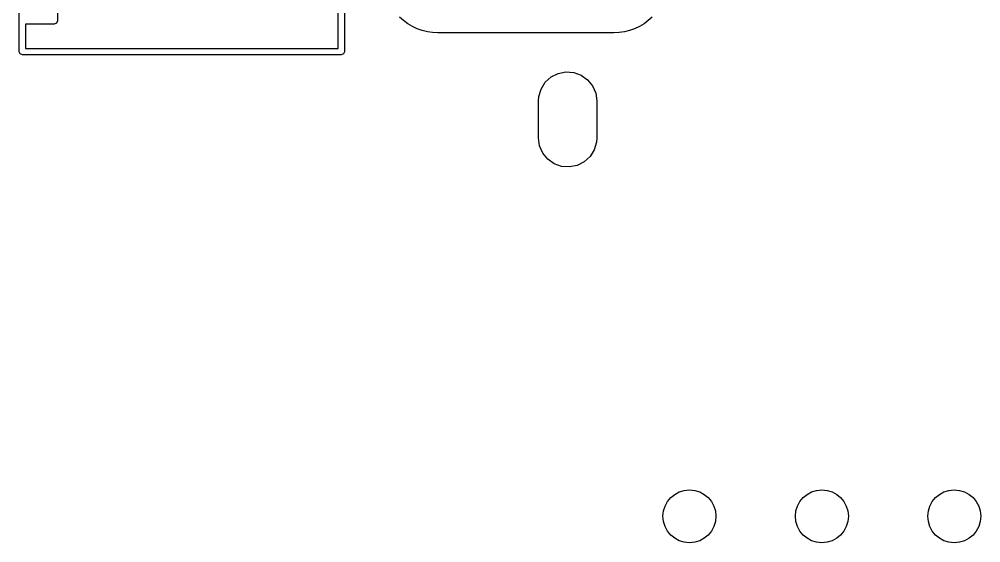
# Model space of a CAD drawing. Extents: x 84 to 124, y -233 to -38.
# Drawn here: x 88.98 to 107.14, y -135.76 to -125.87 of the extents above; entities that cross this region are included whole.
import ezdxf

# ---------------------------------------------------------------- set-up
doc = ezdxf.new("R2010")
doc.units = 0
doc.layers.add('BLACK', color=7, linetype='CONTINUOUS')

msp = doc.modelspace()

# ---------------------------------------------------------------- linework, layer by layer
at = {"layer": 'BLACK', "linetype": 'CONTINUOUS'}
for p, q in [((88.985, -126.485), (88.985, -111.025)), ((95.125, -111.025), (95.125, -126.485)), ((89.705, -124.305), (89.705, -125.905)), ((95.005, -126.425), (95.005, -125.165)), ((89.645, -125.965), (89.105, -125.965)), ((89.105, -125.965), (89.105, -126.425)), ((89.6874, -125.947), (89.645, -125.965)), ((89.705, -125.905), (89.6874, -125.947)), ((96.2411, -125.898), (96.1665, -125.83)), ((96.3219, -125.958), (96.2411, -125.898)), ((96.4082, -126.009), (96.3219, -125.958)), ((100.782, -125.958), (100.696, -126.009)), ((100.863, -125.898), (100.782, -125.958)), ((100.937, -125.83), (100.863, -125.898)), ((96.4992, -126.052), (96.4082, -126.009)), ((96.594, -126.086), (96.4992, -126.052)), ((96.6916, -126.111), (96.594, -126.086)), ((96.7911, -126.125), (96.6916, -126.111)), ((96.8916, -126.13), (96.7911, -126.125)), ((100.212, -126.13), (96.8916, -126.13)), ((100.313, -126.125), (100.212, -126.13)), ((100.412, -126.111), (100.313, -126.125)), ((100.51, -126.086), (100.412, -126.111)), ((100.605, -126.052), (100.51, -126.086)), ((100.696, -126.009), (100.605, -126.052)), ((89.0026, -126.527), (88.985, -126.485)), ((89.045, -126.545), (89.0026, -126.527)), ((89.105, -126.425), (95.005, -126.425)), ((95.1074, -126.527), (95.065, -126.545)), ((95.125, -126.485), (95.1074, -126.527)), ((95.065, -126.545), (89.045, -126.545)), ((99.0261, -126.963), (99.1591, -126.896)), ((99.1591, -126.896), (99.3055, -126.866)), ((99.3055, -126.866), (99.4544, -126.877)), ((99.4544, -126.877), (99.5948, -126.928)), ((98.8375, -127.191), (98.9162, -127.064)), ((98.9162, -127.064), (99.0261, -126.963)), ((99.5948, -126.928), (99.7165, -127.014)), ((99.7165, -127.014), (99.8104, -127.13)), ((98.7959, -127.335), (98.8375, -127.191)), ((99.8104, -127.13), (99.8697, -127.267)), ((98.79, -127.415), (98.7959, -127.335)), ((98.79, -128.115), (98.79, -127.415)), ((99.8697, -127.267), (99.89, -127.415)), ((99.89, -127.415), (99.89, -128.115)), ((98.8103, -128.263), (98.79, -128.115)), ((99.89, -128.115), (99.8841, -128.195)), ((98.8695, -128.4), (98.8103, -128.263)), ((99.8424, -128.339), (99.7638, -128.466)), ((99.8841, -128.195), (99.8424, -128.339)), ((98.9635, -128.516), (98.8695, -128.4)), ((99.0852, -128.602), (98.9635, -128.516)), ((99.7638, -128.466), (99.6539, -128.567)), ((99.2256, -128.653), (99.0852, -128.602)), ((99.3745, -128.664), (99.2256, -128.653)), ((99.5209, -128.634), (99.3745, -128.664)), ((99.6539, -128.567), (99.5209, -128.634))]:
    msp.add_line(p, q, dxfattribs=at)
at = {"layer": 'BLACK'}
for centre in [(101.64, -135.265), (104.14, -135.265), (106.64, -135.265)]:
    msp.add_circle(centre, 0.5, dxfattribs=at)

doc.saveas('drawing.dxf')
